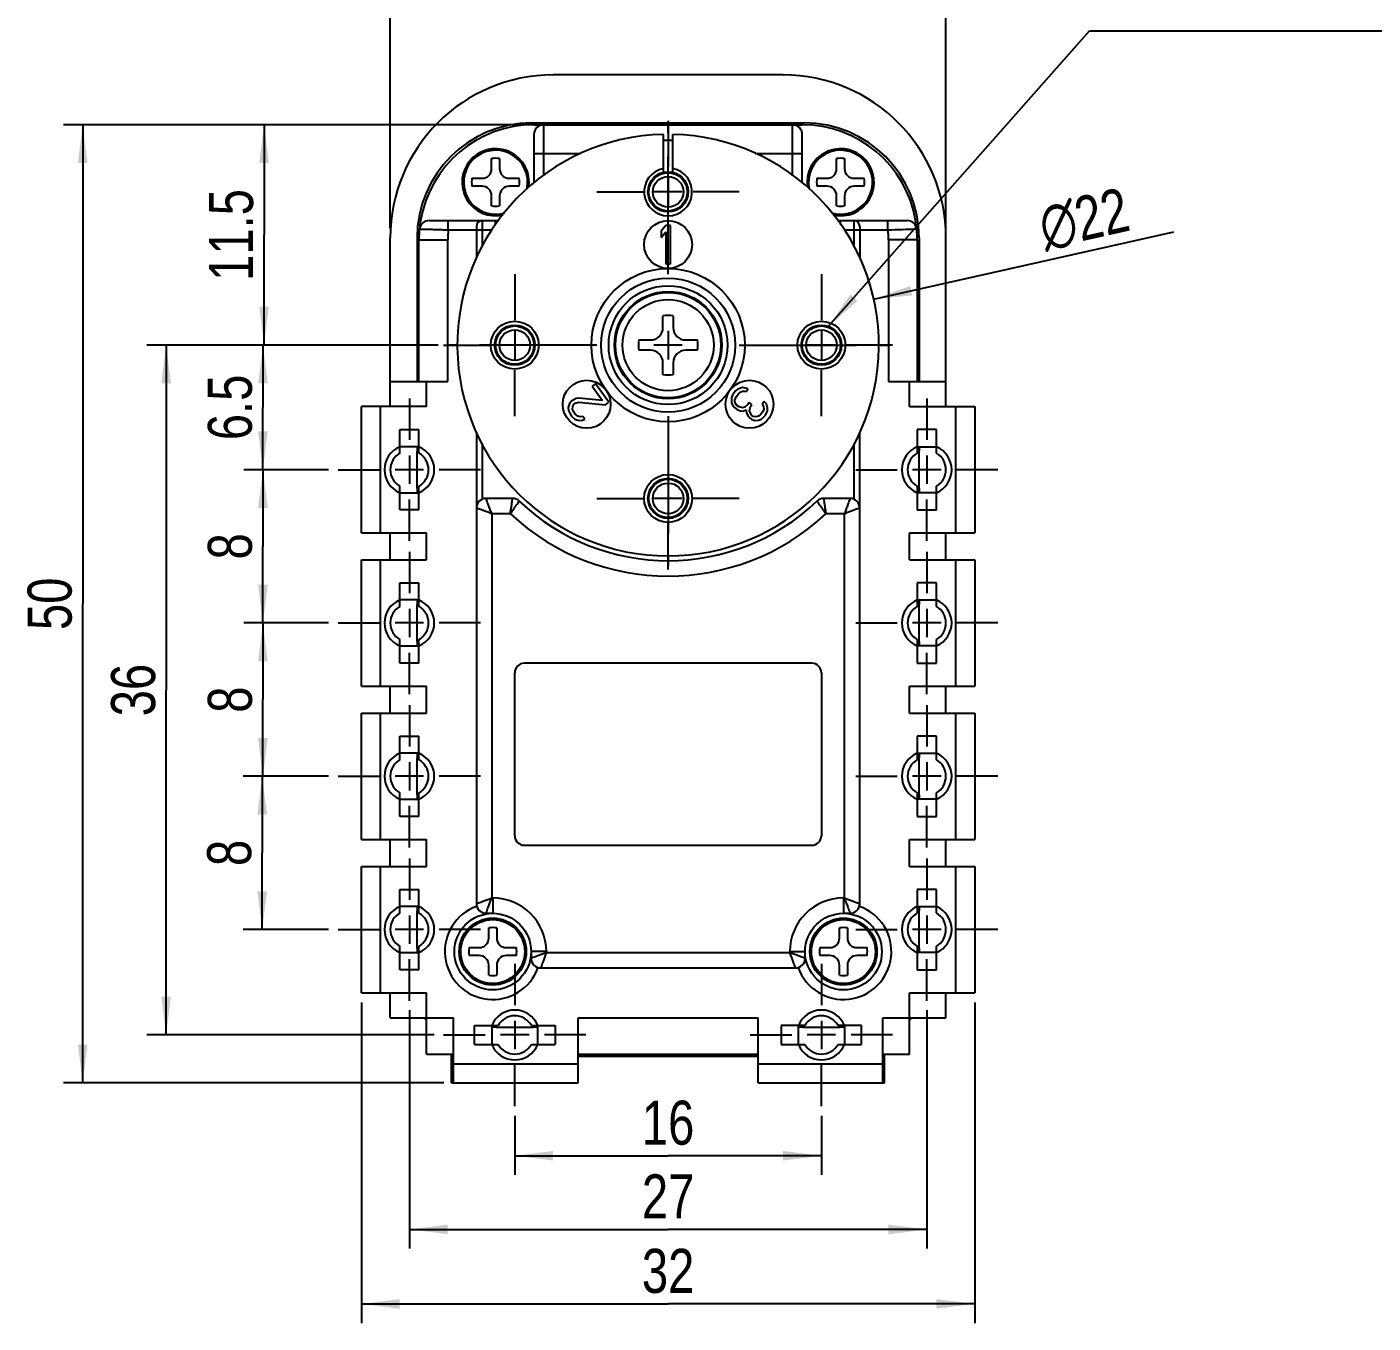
# Model space of a CAD drawing. Header units: millimetres. Extents: x 0 to 297, y 0 to 210.
# Drawn here: x 79 to 149.3, y 69.8 to 137.4 of the extents above; entities that cross this region are included whole.
import ezdxf

# ---------------------------------------------------------------- set-up
doc = ezdxf.new("R2010")
doc.units = ezdxf.units.MM
doc.header["$LTSCALE"] = 16.335
doc.linetypes.add('CENTER', pattern=[0.6, 0.375, -0.075, 0.075, -0.075])
doc.layers.get('0').update_dxf_attribs({"linetype": 'CONTINUOUS'})
for name, color, linetype in [('02___PRT_ALL_AXES', 7, 'CONTINUOUS'), ('3_ALL_AXES', 7, 'CONTINUOUS'), ('7_ALL_FEATURES', 7, 'CONTINUOUS'), ('9_ALL_COMPONENTS', 7, 'CONTINUOUS')]:
    doc.layers.add(name, color=color, linetype=linetype)
doc.styles.get("Standard").update_dxf_attribs({"font": 'txt', "width": 0.8})
doc.styles.add('TEXTSTYLE_1', font='gdt', dxfattribs={"width": 0.8})
doc.dimstyles.new('DIMSTYLE_1', dxfattribs={"dimtxt": 2.3, "dimasz": 2, "dimexe": 0.18, "dimexo": 0.0625, "dimgap": 0.09, "dimtad": 1, "dimdec": 3, "dimdsep": 46, "dimtxsty": 'Standard', "dimblk": '_FILLED', "dimblk1": '_FILLED', "dimblk2": '_FILLED', "dimcen": 0.09, "dimadec": 0, "dimazin": 0, "dimtp": 0.001, "dimtm": 0.001, "dimtfac": 1, "dimtdec": 3, "dimtofl": 0, "dimtmove": 0, "dimatfit": 3, "dimldrblk": '_FILLED', "dimfxl": 0, "dimtolj": 1, "dimarcsym": 0})
doc.dimstyles.new('DIMSTYLE_2', dxfattribs={"dimtxt": 2.3, "dimasz": 2, "dimexe": 0.18, "dimexo": 0.0625, "dimgap": 0.09, "dimtad": 1, "dimdec": 3, "dimdsep": 46, "dimtxsty": 'Standard', "dimblk": '_FILLED', "dimblk1": '_FILLED', "dimblk2": '_FILLED', "dimcen": 0.09, "dimadec": 0, "dimazin": 0, "dimtp": 0.001, "dimtm": 0.001, "dimtfac": 1, "dimtdec": 3, "dimtofl": 0, "dimtmove": 0, "dimatfit": 3, "dimldrblk": '_FILLED', "dimfxl": 0, "dimtolj": 1, "dimarcsym": 0})
doc.dimstyles.get("Standard").update_dxf_attribs({"dimtxt": 2.3, "dimasz": 2, "dimexe": 0.18, "dimexo": 0.0625, "dimgap": 0.09, "dimtad": 1, "dimdec": 3, "dimdsep": 46, "dimtxsty": 'Standard', "dimblk": '_FILLED', "dimblk1": '_FILLED', "dimblk2": '_FILLED', "dimcen": 0.09, "dimadec": 0, "dimazin": 0, "dimtol": 1, "dimtp": 0.05, "dimtm": 0.05, "dimtfac": 1, "dimtdec": 3, "dimtofl": 0, "dimtmove": 0, "dimatfit": 3, "dimldrblk": '_FILLED', "dimfxl": 0, "dimtolj": 1, "dimarcsym": 0})

# ---------------------------------------------------------------- blocks, each defined once
blk = doc.blocks.new('_FILLED')
at = {"color": 0, "linetype": 'ByBlock'}
blk.add_solid([(0, 0), (-1, 0.125), (-1, -0.125)], dxfattribs=at)
blk = doc.blocks.new('*D1')
at = {"color": 2, "linetype": 'Continuous'}
for p, q in [((97.981, 126.913), (97.981, 141.851)), ((126.981, 126.913), (126.981, 141.851)), ((97.981, 140.851), (112.481, 140.851)), ((126.981, 140.851), (112.481, 140.851))]:
    blk.add_line(p, q, dxfattribs=at)
at = {"color": 2, "linetype": 'Continuous', "xscale": 2, "yscale": 2, "zscale": 2, "rotation": 180}
blk.add_blockref('_FILLED', (97.981, 140.851), dxfattribs=at)
at = {"color": 2, "linetype": 'Continuous', "xscale": 2, "yscale": 2, "zscale": 2}
blk.add_blockref('_FILLED', (126.981, 140.851), dxfattribs=at)
at = {"color": 2, "linetype": 'Continuous', "insert": (112.481, 143.726), "char_height": 2.3, "width": 3.68, "attachment_point": 2, "line_spacing_factor": 0.9}
blk.add_mtext('29', dxfattribs=at)
blk = doc.blocks.new('*D2')
at = {"color": 2, "linetype": 'Continuous'}
for p, q in [((100.484, 120.813), (90.339, 120.813)), ((91.339, 120.813), (91.339, 117.563)), ((91.339, 114.313), (91.339, 117.563)), ((94.769, 114.313), (90.339, 114.313))]:
    blk.add_line(p, q, dxfattribs=at)
at = {"color": 2, "linetype": 'Continuous', "xscale": 2, "yscale": 2, "zscale": 2}
for p, rotation in [((91.339, 120.813), 90), ((91.339, 114.313), 270)]:
    blk.add_blockref('_FILLED', p, dxfattribs=dict(at, rotation=rotation))
at = {"color": 2, "linetype": 'Continuous', "insert": (88.464, 117.563), "char_height": 2.3, "width": 5.52, "attachment_point": 2, "rotation": 90, "line_spacing_factor": 0.9}
blk.add_mtext('6.5', dxfattribs=at)
blk = doc.blocks.new('*D3')
at = {"color": 2, "linetype": 'Continuous'}
for p, q in [((94.769, 114.313), (90.339, 114.313)), ((91.339, 114.313), (91.339, 110.313)), ((91.339, 106.313), (91.339, 110.313)), ((94.769, 106.313), (90.339, 106.313))]:
    blk.add_line(p, q, dxfattribs=at)
at = {"color": 2, "linetype": 'Continuous', "xscale": 2, "yscale": 2, "zscale": 2}
for p, rotation in [((91.339, 114.313), 90), ((91.339, 106.313), 270)]:
    blk.add_blockref('_FILLED', p, dxfattribs=dict(at, rotation=rotation))
at = {"color": 2, "linetype": 'Continuous', "insert": (88.464, 110.313), "char_height": 2.3, "width": 1.84, "attachment_point": 2, "rotation": 90, "line_spacing_factor": 0.9}
blk.add_mtext('8', dxfattribs=at)
blk = doc.blocks.new('*D4')
at = {"color": 2, "linetype": 'Continuous'}
for p, q in [((94.769, 106.313), (90.339, 106.313)), ((91.339, 106.313), (91.339, 102.313)), ((91.339, 98.313), (91.339, 102.313)), ((94.769, 98.313), (90.339, 98.313))]:
    blk.add_line(p, q, dxfattribs=at)
at = {"color": 2, "linetype": 'Continuous', "xscale": 2, "yscale": 2, "zscale": 2}
for p, rotation in [((91.339, 106.313), 90), ((91.339, 98.313), 270)]:
    blk.add_blockref('_FILLED', p, dxfattribs=dict(at, rotation=rotation))
at = {"color": 2, "linetype": 'Continuous', "insert": (88.464, 102.313), "char_height": 2.3, "width": 1.84, "attachment_point": 2, "rotation": 90, "line_spacing_factor": 0.9}
blk.add_mtext('8', dxfattribs=at)
blk = doc.blocks.new('*D5')
at = {"color": 2, "linetype": 'Continuous'}
for p, q in [((94.769, 98.313), (90.302, 98.313)), ((91.302, 98.313), (91.302, 94.313)), ((91.302, 90.313), (91.302, 94.313)), ((94.769, 90.313), (90.302, 90.313))]:
    blk.add_line(p, q, dxfattribs=at)
at = {"color": 2, "linetype": 'Continuous', "xscale": 2, "yscale": 2, "zscale": 2}
for p, rotation in [((91.302, 98.313), 90), ((91.302, 90.313), 270)]:
    blk.add_blockref('_FILLED', p, dxfattribs=dict(at, rotation=rotation))
at = {"color": 2, "linetype": 'Continuous', "insert": (88.427, 94.313), "char_height": 2.3, "width": 1.84, "attachment_point": 2, "rotation": 90, "line_spacing_factor": 0.9}
blk.add_mtext('8', dxfattribs=at)
blk = doc.blocks.new('*D6')
at = {"color": 2, "linetype": 'Continuous'}
for p, q in [((100.484, 120.813), (85.289, 120.813)), ((86.289, 120.813), (86.289, 102.813)), ((86.289, 84.813), (86.289, 102.813)), ((100.269, 84.813), (85.289, 84.813))]:
    blk.add_line(p, q, dxfattribs=at)
at = {"color": 2, "linetype": 'Continuous', "xscale": 2, "yscale": 2, "zscale": 2}
for p, rotation in [((86.289, 120.813), 90), ((86.289, 84.813), 270)]:
    blk.add_blockref('_FILLED', p, dxfattribs=dict(at, rotation=rotation))
at = {"color": 2, "linetype": 'Continuous', "insert": (83.414, 102.813), "char_height": 2.3, "width": 3.68, "attachment_point": 2, "rotation": 90, "line_spacing_factor": 0.9}
blk.add_mtext('36', dxfattribs=at)
blk = doc.blocks.new('*D7')
at = {"color": 2, "linetype": 'Continuous'}
for p, q in [((105.481, 132.313), (80.934, 132.313)), ((81.934, 132.313), (81.934, 107.313)), ((81.934, 82.313), (81.934, 107.313)), ((100.781, 82.313), (80.934, 82.313))]:
    blk.add_line(p, q, dxfattribs=at)
at = {"color": 2, "linetype": 'Continuous', "xscale": 2, "yscale": 2, "zscale": 2}
for p, rotation in [((81.934, 132.313), 90), ((81.934, 82.313), 270)]:
    blk.add_blockref('_FILLED', p, dxfattribs=dict(at, rotation=rotation))
at = {"color": 2, "linetype": 'Continuous', "insert": (79.059, 107.313), "char_height": 2.3, "width": 3.68, "attachment_point": 2, "rotation": 90, "line_spacing_factor": 0.9}
blk.add_mtext('50', dxfattribs=at)
blk = doc.blocks.new('*D8')
at = {"color": 2, "linetype": 'Continuous'}
for p, q in [((105.481, 132.313), (90.398, 132.313)), ((91.398, 132.313), (91.398, 126.563)), ((91.398, 120.813), (91.398, 126.563)), ((100.484, 120.813), (90.398, 120.813))]:
    blk.add_line(p, q, dxfattribs=at)
at = {"color": 2, "linetype": 'Continuous', "xscale": 2, "yscale": 2, "zscale": 2}
for p, rotation in [((91.398, 132.313), 90), ((91.398, 120.813), 270)]:
    blk.add_blockref('_FILLED', p, dxfattribs=dict(at, rotation=rotation))
at = {"color": 2, "linetype": 'Continuous', "insert": (88.523, 126.563), "char_height": 2.3, "width": 7.36, "attachment_point": 2, "rotation": 90, "line_spacing_factor": 0.9}
blk.add_mtext('11.5', dxfattribs=at)
blk = doc.blocks.new('*D9')
at = {"color": 2, "linetype": 'Continuous'}
blk.add_line((123.215, 123.216), (138.871, 126.72), dxfattribs=at)
at = {"color": 2, "linetype": 'Continuous', "xscale": 2, "yscale": 2, "zscale": 2, "rotation": 192.6161229034}
blk.add_blockref('_FILLED', (123.215, 123.216), dxfattribs=at)
at = {"color": 2, "linetype": 'Continuous', "insert": (131.659, 128.051), "char_height": 2.3, "width": 6.74667, "attachment_point": 1, "rotation": 12.61612, "line_spacing_factor": 0.9, "style": 'TEXTSTYLE_1'}
blk.add_mtext('{\\Fgdt;n}\\Ftxt;22', dxfattribs=at)
blk = doc.blocks.new('*D10')
at = {"color": 2, "linetype": 'Continuous'}
for p, q in [((104.481, 80.6), (104.481, 77.51)), ((120.481, 80.6), (120.481, 77.51)), ((104.481, 78.51), (112.481, 78.51)), ((120.481, 78.51), (112.481, 78.51))]:
    blk.add_line(p, q, dxfattribs=at)
at = {"color": 2, "linetype": 'Continuous', "xscale": 2, "yscale": 2, "zscale": 2, "rotation": 180}
blk.add_blockref('_FILLED', (104.481, 78.51), dxfattribs=at)
at = {"color": 2, "linetype": 'Continuous', "xscale": 2, "yscale": 2, "zscale": 2}
blk.add_blockref('_FILLED', (120.481, 78.51), dxfattribs=at)
at = {"color": 2, "linetype": 'Continuous', "insert": (112.481, 81.385), "char_height": 2.3, "width": 3.68, "attachment_point": 2, "line_spacing_factor": 0.9}
blk.add_mtext('16', dxfattribs=at)
blk = doc.blocks.new('*D11')
at = {"color": 2, "linetype": 'Continuous'}
for p, q in [((98.981, 86.1), (98.981, 73.664)), ((125.981, 86.1), (125.981, 73.664)), ((98.981, 74.664), (112.481, 74.664)), ((125.981, 74.664), (112.481, 74.664))]:
    blk.add_line(p, q, dxfattribs=at)
at = {"color": 2, "linetype": 'Continuous', "xscale": 2, "yscale": 2, "zscale": 2, "rotation": 180}
blk.add_blockref('_FILLED', (98.981, 74.664), dxfattribs=at)
at = {"color": 2, "linetype": 'Continuous', "xscale": 2, "yscale": 2, "zscale": 2}
blk.add_blockref('_FILLED', (125.981, 74.664), dxfattribs=at)
at = {"color": 2, "linetype": 'Continuous', "insert": (112.481, 77.539), "char_height": 2.3, "width": 3.68, "attachment_point": 2, "line_spacing_factor": 0.9}
blk.add_mtext('27', dxfattribs=at)
blk = doc.blocks.new('*D12')
at = {"color": 2, "linetype": 'Continuous'}
for p, q in [((96.481, 86.513), (96.481, 69.777)), ((128.481, 86.513), (128.481, 69.777)), ((96.481, 70.777), (112.481, 70.777)), ((128.481, 70.777), (112.481, 70.777))]:
    blk.add_line(p, q, dxfattribs=at)
at = {"color": 2, "linetype": 'Continuous', "xscale": 2, "yscale": 2, "zscale": 2, "rotation": 180}
blk.add_blockref('_FILLED', (96.481, 70.777), dxfattribs=at)
at = {"color": 2, "linetype": 'Continuous', "xscale": 2, "yscale": 2, "zscale": 2}
blk.add_blockref('_FILLED', (128.481, 70.777), dxfattribs=at)
at = {"color": 2, "linetype": 'Continuous', "insert": (112.481, 73.652), "char_height": 2.3, "width": 3.68, "attachment_point": 2, "line_spacing_factor": 0.9}
blk.add_mtext('32', dxfattribs=at)

msp = doc.modelspace()

# ---------------------------------------------------------------- linework, layer by layer
at = {"layer": '02___PRT_ALL_AXES', "color": 7, "linetype": 'CENTER'}
for p, q in [((112.4811, 124.5254), (112.4811, 132.3102)), ((108.7686, 120.8129), (100.9839, 120.8129)), ((116.1936, 120.8129), (123.9783, 120.8129)), ((98.9811, 118.0254), (98.9811, 115.8629)), ((125.9811, 118.0254), (125.9811, 115.8629)), ((112.4811, 117.1004), (112.4811, 109.3157)), ((95.2686, 114.3129), (97.4311, 114.3129)), ((102.6936, 114.3129), (100.5311, 114.3129)), ((122.2686, 114.3129), (124.4311, 114.3129)), ((129.6936, 114.3129), (127.5311, 114.3129)), ((98.9811, 110.6004), (98.9811, 112.7629)), ((125.9811, 110.6004), (125.9811, 112.7629)), ((98.9811, 110.0254), (98.9811, 107.8629)), ((125.9811, 110.0254), (125.9811, 107.8629)), ((95.2686, 106.3129), (97.4311, 106.3129)), ((102.6936, 106.3129), (100.5311, 106.3129)), ((122.2686, 106.3129), (124.4311, 106.3129)), ((129.6936, 106.3129), (127.5311, 106.3129)), ((98.9811, 102.6004), (98.9811, 104.7629)), ((125.9811, 102.6004), (125.9811, 104.7629)), ((98.9811, 102.0254), (98.9811, 99.8629)), ((125.9811, 102.0254), (125.9811, 99.8629)), ((95.2686, 98.3129), (97.4311, 98.3129)), ((102.6936, 98.3129), (100.5311, 98.3129)), ((122.2686, 98.3129), (124.4311, 98.3129)), ((129.6936, 98.3129), (127.5311, 98.3129)), ((98.9811, 94.6004), (98.9811, 96.7629)), ((125.9811, 94.6004), (125.9811, 96.7629)), ((98.9811, 94.0254), (98.9811, 91.8629)), ((125.9811, 94.0254), (125.9811, 91.8629)), ((95.2686, 90.3129), (97.4311, 90.3129)), ((102.6936, 90.3129), (100.5311, 90.3129)), ((122.2686, 90.3129), (124.4311, 90.3129)), ((129.6936, 90.3129), (127.5311, 90.3129)), ((98.9811, 86.6004), (98.9811, 88.7629)), ((104.4811, 88.5254), (104.4811, 86.3629)), ((120.4811, 88.5254), (120.4811, 86.3629)), ((125.9811, 86.6004), (125.9811, 88.7629)), ((100.7686, 84.8129), (102.9311, 84.8129)), ((108.1936, 84.8129), (106.0311, 84.8129)), ((116.7686, 84.8129), (118.9311, 84.8129)), ((124.1936, 84.8129), (122.0311, 84.8129)), ((104.4811, 81.1004), (104.4811, 83.2629)), ((120.4811, 81.1004), (120.4811, 83.2629))]:
    msp.add_line(p, q, dxfattribs=at)
at = {"layer": '02___PRT_ALL_AXES', "color": 7, "linetype": 'Continuous'}
for p, q in [((112.4811, 121.5554), (112.4811, 120.0704)), ((113.2236, 120.8129), (111.7386, 120.8129)), ((99.3811, 113.3421), (99.3811, 115.2838)), ((125.5811, 113.3421), (125.5811, 115.2838)), ((98.9811, 115.0554), (98.9811, 113.5704)), ((125.9811, 115.0554), (125.9811, 113.5704)), ((99.7236, 114.3129), (98.2386, 114.3129)), ((126.7236, 114.3129), (125.2386, 114.3129)), ((98.9811, 107.0554), (98.9811, 105.5704)), ((99.3811, 105.3421), (99.3811, 107.2838)), ((125.5811, 105.3421), (125.5811, 107.2838)), ((125.9811, 107.0554), (125.9811, 105.5704)), ((99.7236, 106.3129), (98.2386, 106.3129)), ((126.7236, 106.3129), (125.2386, 106.3129)), ((98.9811, 99.0554), (98.9811, 97.5704)), ((99.3811, 97.3421), (99.3811, 99.2838)), ((125.5811, 97.3421), (125.5811, 99.2838)), ((125.9811, 99.0554), (125.9811, 97.5704)), ((99.7236, 98.3129), (98.2386, 98.3129)), ((126.7236, 98.3129), (125.2386, 98.3129)), ((98.9811, 91.0554), (98.9811, 89.5704)), ((99.3811, 89.3421), (99.3811, 91.2838)), ((125.5811, 89.3421), (125.5811, 91.2838)), ((125.9811, 91.0554), (125.9811, 89.5704)), ((99.7236, 90.3129), (98.2386, 90.3129)), ((126.7236, 90.3129), (125.2386, 90.3129)), ((103.5103, 85.2129), (105.4519, 85.2129)), ((104.4811, 85.5554), (104.4811, 84.0704)), ((119.5103, 85.2129), (121.4519, 85.2129)), ((120.4811, 85.5554), (120.4811, 84.0704)), ((105.2236, 84.8129), (103.7386, 84.8129)), ((121.2236, 84.8129), (119.7386, 84.8129))]:
    msp.add_line(p, q, dxfattribs=at)
for centre, start, end in [((98.9811, 114.3129), 61.229644, 67.607312), ((125.9811, 114.3129), 112.392688, 118.770356), ((98.9811, 114.3129), 292.392688, 298.770356), ((125.9811, 114.3129), 241.229644, 247.607312), ((98.9811, 106.3129), 61.229644, 67.607312), ((125.9811, 106.3129), 112.392688, 118.770356), ((98.9811, 106.3129), 292.392688, 298.770356), ((125.9811, 106.3129), 241.229644, 247.607312), ((98.9811, 98.3129), 61.229644, 67.607312), ((125.9811, 98.3129), 112.392688, 118.770356), ((98.9811, 98.3129), 292.392688, 298.770356), ((125.9811, 98.3129), 241.229644, 247.607312), ((98.9811, 90.3129), 61.229644, 67.607312), ((125.9811, 90.3129), 112.392688, 118.770356), ((98.9811, 90.3129), 292.392688, 298.770356), ((125.9811, 90.3129), 241.229644, 247.607312), ((104.4811, 84.8129), 151.137215, 157.607312), ((104.4811, 84.8129), 22.392688, 28.862785), ((120.4811, 84.8129), 151.137215, 157.607312), ((120.4811, 84.8129), 22.392688, 28.862785)]:
    msp.add_arc(centre, 1.05, start, end, dxfattribs=at)
at = {"layer": '3_ALL_AXES', "color": 7, "linetype": 'CENTER'}
for p, q in [((112.4811, 132.5254), (112.4811, 130.1129)), ((108.7686, 128.8129), (111.1811, 128.8129)), ((116.1936, 128.8129), (113.7811, 128.8129)), ((112.4811, 125.1004), (112.4811, 127.5129)), ((104.4811, 124.5254), (104.4811, 122.1129)), ((120.4811, 124.5254), (120.4811, 122.1129)), ((100.7686, 120.8129), (103.1811, 120.8129)), ((108.1936, 120.8129), (105.7811, 120.8129)), ((116.7686, 120.8129), (119.1811, 120.8129)), ((124.1936, 120.8129), (121.7811, 120.8129)), ((104.4811, 117.1004), (104.4811, 119.5129)), ((120.4811, 117.1004), (120.4811, 119.5129)), ((112.4811, 116.5254), (112.4811, 114.1129)), ((108.7686, 112.8129), (111.1811, 112.8129)), ((116.1936, 112.8129), (113.7811, 112.8129)), ((112.4811, 109.1004), (112.4811, 111.5129))]:
    msp.add_line(p, q, dxfattribs=at)
at = {"layer": '3_ALL_AXES', "color": 7, "linetype": 'Continuous'}
for p, q in [((112.4811, 129.5554), (112.4811, 128.0704)), ((113.2236, 128.8129), (111.7386, 128.8129)), ((104.4811, 121.5554), (104.4811, 120.0704)), ((120.4811, 121.5554), (120.4811, 120.0704)), ((105.2236, 120.8129), (103.7386, 120.8129)), ((121.2236, 120.8129), (119.7386, 120.8129)), ((112.4811, 113.5554), (112.4811, 112.0704)), ((113.2236, 112.8129), (111.7386, 112.8129))]:
    msp.add_line(p, q, dxfattribs=at)
at = {"layer": '7_ALL_FEATURES', "color": 7, "linetype": 'Continuous'}
for p, q in [((118.4811, 134.9129), (106.4811, 134.9129)), ((105.3811, 132.4129), (119.5811, 132.4129)), ((105.4811, 132.3129), (119.4811, 132.3129)), ((105.4811, 131.8129), (105.4811, 129.3129)), ((119.4811, 129.3129), (119.4811, 131.8129)), ((100.0086, 127.3129), (103.4811, 127.3129)), ((121.4811, 127.3129), (124.9536, 127.3129)), ((102.4811, 127.0129), (102.4811, 125.3767)), ((122.4811, 127.0129), (122.4811, 125.3767)), ((97.9811, 117.6129), (97.9811, 126.4129)), ((99.3811, 126.4129), (99.3811, 118.9129)), ((99.4811, 118.9129), (99.4811, 126.3129)), ((125.4811, 126.3129), (125.4811, 118.9129)), ((125.5811, 126.4129), (125.5811, 118.9129)), ((126.9811, 117.6129), (126.9811, 126.4129)), ((97.9811, 118.9129), (100.9811, 118.9129)), ((99.8811, 117.6129), (99.8811, 118.9129)), ((123.9811, 118.9129), (126.9811, 118.9129)), ((125.0811, 117.6129), (125.0811, 118.9129)), ((96.4811, 111.0129), (96.4811, 117.6129)), ((99.8811, 117.6129), (96.4811, 117.6129)), ((97.4811, 111.0129), (97.4811, 117.6129)), ((125.0811, 117.6129), (128.4811, 117.6129)), ((127.4811, 117.6129), (127.4811, 111.0129)), ((128.4811, 117.6129), (128.4811, 111.0129)), ((98.4811, 115.179), (98.4811, 116.4129)), ((98.4811, 116.4129), (99.4811, 116.4129)), ((99.4811, 115.179), (99.4811, 116.4129)), ((102.4811, 116.2769), (102.4811, 91.6629)), ((122.4811, 91.6629), (122.4811, 116.2769)), ((126.4811, 116.4129), (125.4811, 116.4129)), ((125.4811, 116.4129), (125.4811, 115.179)), ((126.4811, 115.179), (126.4811, 116.4129)), ((99.4811, 115.5129), (98.4811, 115.5129)), ((99.3811, 115.5129), (99.3811, 115.2838)), ((125.4811, 115.5129), (126.4811, 115.5129)), ((125.5811, 115.5129), (125.5811, 115.2838)), ((98.4811, 112.2129), (98.4811, 113.4469)), ((98.4811, 113.1129), (99.4811, 113.1129)), ((99.3811, 113.3421), (99.3811, 113.1129)), ((99.4811, 112.2129), (99.4811, 113.4469)), ((125.4811, 113.4469), (125.4811, 112.2129)), ((126.4811, 113.1129), (125.4811, 113.1129)), ((125.5811, 113.3421), (125.5811, 113.1129)), ((126.4811, 112.2129), (126.4811, 113.4469)), ((104.3686, 112.8129), (102.9811, 112.8129)), ((121.9811, 112.8129), (120.5936, 112.8129)), ((99.4811, 112.2129), (98.4811, 112.2129)), ((125.4811, 112.2129), (126.4811, 112.2129)), ((96.4811, 111.0129), (99.8811, 111.0129)), ((97.9811, 109.6129), (97.9811, 111.0129)), ((99.8811, 109.6129), (99.8811, 111.0129)), ((125.0811, 111.0129), (128.4811, 111.0129)), ((125.0811, 109.6129), (125.0811, 111.0129)), ((126.9811, 109.6129), (126.9811, 111.0129)), ((96.4811, 103.0129), (96.4811, 109.6129)), ((96.4811, 109.6129), (99.8811, 109.6129)), ((97.4811, 103.0129), (97.4811, 109.6129)), ((125.0811, 109.6129), (128.4811, 109.6129)), ((127.4811, 109.6129), (127.4811, 103.0129)), ((128.4811, 109.6129), (128.4811, 103.0129)), ((98.4811, 107.179), (98.4811, 108.4129)), ((98.4811, 108.4129), (99.4811, 108.4129)), ((99.4811, 107.179), (99.4811, 108.4129)), ((126.4811, 108.4129), (125.4811, 108.4129)), ((125.4811, 108.4129), (125.4811, 107.179)), ((126.4811, 107.179), (126.4811, 108.4129)), ((99.4811, 107.5129), (98.4811, 107.5129)), ((99.3811, 107.5129), (99.3811, 107.2838)), ((125.4811, 107.5129), (126.4811, 107.5129)), ((125.5811, 107.5129), (125.5811, 107.2838)), ((98.4811, 104.2129), (98.4811, 105.4469)), ((99.4811, 104.2129), (99.4811, 105.4469)), ((125.4811, 105.4469), (125.4811, 104.2129)), ((126.4811, 104.2129), (126.4811, 105.4469)), ((98.4811, 105.1129), (99.4811, 105.1129)), ((99.3811, 105.3421), (99.3811, 105.1129)), ((126.4811, 105.1129), (125.4811, 105.1129)), ((125.5811, 105.3421), (125.5811, 105.1129)), ((99.4811, 104.2129), (98.4811, 104.2129)), ((119.9811, 104.2129), (104.9811, 104.2129)), ((125.4811, 104.2129), (126.4811, 104.2129)), ((104.4811, 95.2129), (104.4811, 103.7129)), ((120.4811, 103.7129), (120.4811, 95.2129)), ((96.4811, 103.0129), (99.8811, 103.0129)), ((97.9811, 101.6129), (97.9811, 103.0129)), ((99.8811, 101.6129), (99.8811, 103.0129)), ((125.0811, 103.0129), (128.4811, 103.0129)), ((125.0811, 101.6129), (125.0811, 103.0129)), ((126.9811, 101.6129), (126.9811, 103.0129)), ((96.4811, 95.0129), (96.4811, 101.6129)), ((96.4811, 101.6129), (99.8811, 101.6129)), ((97.4811, 95.0129), (97.4811, 101.6129)), ((125.0811, 101.6129), (128.4811, 101.6129)), ((127.4811, 101.6129), (127.4811, 95.0129)), ((128.4811, 101.6129), (128.4811, 95.0129)), ((98.4811, 99.179), (98.4811, 100.4129)), ((98.4811, 100.4129), (99.4811, 100.4129)), ((99.4811, 99.179), (99.4811, 100.4129)), ((126.4811, 100.4129), (125.4811, 100.4129)), ((125.4811, 100.4129), (125.4811, 99.179)), ((126.4811, 99.179), (126.4811, 100.4129)), ((99.4811, 99.5129), (98.4811, 99.5129)), ((99.3811, 99.5129), (99.3811, 99.2838)), ((125.4811, 99.5129), (126.4811, 99.5129)), ((125.5811, 99.5129), (125.5811, 99.2838)), ((98.4811, 96.2129), (98.4811, 97.4469)), ((98.4811, 97.1129), (99.4811, 97.1129)), ((99.3811, 97.3421), (99.3811, 97.1129)), ((99.4811, 96.2129), (99.4811, 97.4469)), ((125.4811, 97.4469), (125.4811, 96.2129)), ((126.4811, 97.1129), (125.4811, 97.1129)), ((125.5811, 97.3421), (125.5811, 97.1129)), ((126.4811, 96.2129), (126.4811, 97.4469)), ((99.4811, 96.2129), (98.4811, 96.2129)), ((125.4811, 96.2129), (126.4811, 96.2129)), ((96.4811, 95.0129), (99.8811, 95.0129)), ((97.9811, 93.6129), (97.9811, 95.0129)), ((99.8811, 93.6129), (99.8811, 95.0129)), ((125.0811, 95.0129), (128.4811, 95.0129)), ((125.0811, 93.6129), (125.0811, 95.0129)), ((126.9811, 93.6129), (126.9811, 95.0129)), ((104.9811, 94.7129), (119.9811, 94.7129)), ((96.4811, 87.0129), (96.4811, 93.6129)), ((96.4811, 93.6129), (99.8811, 93.6129)), ((97.4811, 87.0129), (97.4811, 93.6129)), ((125.0811, 93.6129), (128.4811, 93.6129)), ((127.4811, 93.6129), (127.4811, 87.0129)), ((128.4811, 93.6129), (128.4811, 87.0129)), ((98.4811, 92.4129), (99.4811, 92.4129)), ((98.4811, 91.179), (98.4811, 92.4129)), ((99.4811, 91.179), (99.4811, 92.4129)), ((126.4811, 92.4129), (125.4811, 92.4129)), ((125.4811, 92.4129), (125.4811, 91.179)), ((126.4811, 91.179), (126.4811, 92.4129)), ((99.4811, 91.5129), (98.4811, 91.5129)), ((99.3811, 91.5129), (99.3811, 91.2838)), ((125.4811, 91.5129), (126.4811, 91.5129)), ((125.5811, 91.5129), (125.5811, 91.2838)), ((102.9811, 91.1629), (103.3311, 91.1629)), ((121.6311, 91.1629), (121.9811, 91.1629)), ((98.4811, 88.2129), (98.4811, 89.4469)), ((99.3811, 89.3421), (99.3811, 89.1129)), ((99.4811, 88.2129), (99.4811, 89.4469)), ((125.4811, 89.4469), (125.4811, 88.2129)), ((125.5811, 89.3421), (125.5811, 89.1129)), ((126.4811, 88.2129), (126.4811, 89.4469)), ((98.4811, 89.1129), (99.4811, 89.1129)), ((105.3311, 89.1629), (105.3311, 88.8129)), ((119.6311, 88.8129), (119.6311, 89.1629)), ((126.4811, 89.1129), (125.4811, 89.1129)), ((99.4811, 88.2129), (98.4811, 88.2129)), ((105.8311, 88.3129), (119.1311, 88.3129)), ((125.4811, 88.2129), (126.4811, 88.2129)), ((96.4811, 87.0129), (99.8811, 87.0129)), ((97.9811, 85.7129), (97.9811, 87.0129)), ((99.8811, 83.8129), (99.8811, 87.0129)), ((125.0811, 87.0129), (128.4811, 87.0129)), ((125.0811, 83.8129), (125.0811, 87.0129)), ((126.9811, 85.7129), (126.9811, 87.0129)), ((97.9811, 85.7129), (101.2811, 85.7129)), ((101.2811, 82.3129), (101.2811, 85.7129)), ((107.7811, 85.7129), (117.1811, 85.7129)), ((107.7811, 82.3129), (107.7811, 85.7129)), ((117.1811, 82.3129), (117.1811, 85.7129)), ((123.6811, 85.7129), (126.9811, 85.7129)), ((123.6811, 82.3129), (123.6811, 85.7129)), ((102.3811, 85.3129), (103.6151, 85.3129)), ((102.3811, 84.3129), (102.3811, 85.3129)), ((103.2811, 85.3129), (103.2811, 84.3129)), ((103.5103, 85.2129), (103.2811, 85.2129)), ((105.3471, 85.3129), (106.5811, 85.3129)), ((105.6811, 85.2129), (105.4519, 85.2129)), ((105.6811, 84.3129), (105.6811, 85.3129)), ((106.5811, 85.3129), (106.5811, 84.3129)), ((119.6151, 85.3129), (118.3811, 85.3129)), ((118.3811, 85.3129), (118.3811, 84.3129)), ((119.2811, 84.3129), (119.2811, 85.3129)), ((119.5103, 85.2129), (119.2811, 85.2129)), ((122.5811, 85.3129), (121.3471, 85.3129)), ((121.6811, 85.2129), (121.4519, 85.2129)), ((121.6811, 85.3129), (121.6811, 84.3129)), ((122.5811, 84.3129), (122.5811, 85.3129)), ((102.3811, 84.3129), (103.6151, 84.3129)), ((105.3471, 84.3129), (106.5811, 84.3129)), ((118.3811, 84.3129), (119.6151, 84.3129)), ((121.3471, 84.3129), (122.5811, 84.3129)), ((99.8811, 83.8129), (101.2811, 83.8129)), ((101.1811, 82.3129), (101.1811, 83.8129)), ((107.7811, 83.8129), (117.1811, 83.8129)), ((107.7811, 83.7129), (117.1811, 83.7129)), ((123.6811, 83.8129), (125.0811, 83.8129)), ((123.7811, 82.3129), (123.7811, 83.8129)), ((101.2811, 83.3129), (107.7811, 83.3129)), ((117.1811, 83.3129), (123.6811, 83.3129)), ((101.1811, 82.3129), (107.7811, 82.3129)), ((117.1811, 82.3129), (123.7811, 82.3129))]:
    msp.add_line(p, q, dxfattribs=at)
at = {"layer": '7_ALL_FEATURES', "color": 9, "linetype": 'Continuous'}
for p, q in [((105.9811, 132.3129), (105.9811, 129.6553)), ((118.9811, 129.6553), (118.9811, 132.3129)), ((105.4811, 130.8129), (107.9157, 130.8129)), ((117.0465, 130.8129), (119.4811, 130.8129)), ((105.5272, 129.3129), (105.4811, 129.3129)), ((119.435, 129.3129), (119.4811, 129.3129)), ((101.0089, 126.8129), (101.0089, 127.3129)), ((102.7811, 127.3129), (102.7811, 125.9496)), ((103.4811, 127.1046), (103.4811, 127.3129)), ((121.4811, 127.1046), (121.4811, 127.3129)), ((122.1811, 127.3129), (122.1811, 125.9496)), ((123.9532, 126.8129), (123.9532, 127.3129)), ((103.2624, 126.8129), (101.0089, 126.8129)), ((123.9532, 126.8129), (121.6998, 126.8129)), ((99.4811, 126.3129), (100.9811, 126.3129)), ((100.9811, 118.9129), (100.9811, 126.3129)), ((123.9811, 126.3129), (123.9811, 118.9129)), ((125.4811, 126.3129), (123.9811, 126.3129)), ((102.7811, 115.6741), (102.7811, 112.7712)), ((122.1811, 115.6741), (122.1811, 112.7712)), ((103.2811, 112.0129), (103.2811, 91.9629)), ((104.2493, 112.0129), (103.2811, 112.0129)), ((121.6811, 112.0129), (120.7129, 112.0129)), ((121.6811, 91.9629), (121.6811, 112.0129)), ((103.2811, 91.9629), (103.3311, 91.9629)), ((103.3311, 91.9629), (103.3311, 91.1629)), ((121.6311, 91.9629), (121.6811, 91.9629)), ((121.6311, 91.9629), (121.6311, 91.1629)), ((106.1311, 89.1629), (105.3311, 89.1629)), ((106.1311, 89.1629), (106.1311, 89.1129)), ((106.1311, 89.1129), (118.8311, 89.1129)), ((118.8311, 89.1629), (119.6311, 89.1629)), ((118.8311, 89.1129), (118.8311, 89.1629))]:
    msp.add_line(p, q, dxfattribs=at)
at = {"layer": '7_ALL_FEATURES', "color": 7, "linetype": 'Continuous'}
for centre in [(103.3311, 89.1629), (121.6311, 89.1629)]:
    msp.add_circle(centre, 2, dxfattribs=at)
for centre, radius, start, end in [((106.4811, 126.4129), 8.5, 90, 180), ((118.4811, 126.4129), 8.5, 0, 90), ((105.3811, 126.4129), 6, 90, 180), ((105.4811, 126.3129), 6, 90, 170.402067), ((105.9811, 131.8129), 0.5, 90, 180), ((118.9811, 131.8129), 0.5, 0, 90), ((119.4811, 126.3129), 6, 9.597933, 90), ((119.5811, 126.4129), 6, 0, 90), ((105.4811, 126.3129), 5.9967, 170.402067, 174.781952), ((100.0066, 126.8128), 0.4994, 131.097643, 174.773674), ((100.0086, 126.8105), 0.5024, 89.962493, 131.095469), ((102.7811, 127.0129), 0.3, 90, 180), ((103.4811, 129.3129), 2, 270, 274.579018), ((121.4811, 129.3129), 2, 265.40838, 270), ((122.1811, 127.0129), 0.3, 0, 90), ((124.9536, 126.8105), 0.5024, 48.905136, 90.037542), ((124.9557, 126.8128), 0.4993, 5.223687, 48.905662), ((119.4811, 126.3129), 5.9967, 5.218041, 9.597933), ((105.4811, 126.3129), 6, 174.781008, 180), ((119.4811, 126.3129), 6, 0, 5.218983), ((98.9811, 114.3129), 1.3, 112.619865, 247.380135), ((98.9811, 114.3129), 1.3, 292.619865, 67.380135), ((125.9811, 114.3129), 1.3, 112.619865, 247.380135), ((125.9811, 114.3129), 1.3, 292.619865, 67.380135), ((98.9811, 114.3129), 1, 120, 240), ((98.9811, 114.3129), 1, 300, 60), ((125.9811, 114.3129), 1, 120, 240), ((125.9811, 114.3129), 1, 300, 60), ((102.9811, 112.3129), 0.5, 90, 180), ((104.3686, 112.3129), 0.5, 46.336262, 90), ((112.4811, 120.8129), 11.25, 226.336262, 313.663738), ((120.5936, 112.3129), 0.5, 90.000535, 133.66322), ((121.9811, 112.3129), 0.5, 0.001683, 89.998317), ((98.9811, 106.3129), 1.3, 112.619865, 247.380135), ((98.9811, 106.3129), 1.3, 292.619865, 67.380135), ((125.9811, 106.3129), 1.3, 112.619865, 247.380135), ((125.9811, 106.3129), 1.3, 292.619865, 67.380135), ((98.9811, 106.3129), 1, 120, 240), ((98.9811, 106.3129), 1, 300, 60), ((125.9811, 106.3129), 1, 120, 240), ((125.9811, 106.3129), 1, 300, 60), ((104.9811, 103.7129), 0.5, 90, 180), ((119.9811, 103.7129), 0.5, 0, 90), ((98.9811, 98.3129), 1.3, 112.619865, 247.380135), ((98.9811, 98.3129), 1, 120, 240), ((98.9811, 98.3129), 1.3, 292.619865, 67.380135), ((98.9811, 98.3129), 1, 300, 60), ((125.9811, 98.3129), 1.3, 112.619865, 247.380135), ((125.9811, 98.3129), 1, 120, 240), ((125.9811, 98.3129), 1.3, 292.619865, 67.380135), ((125.9811, 98.3129), 1, 300, 60), ((104.9811, 95.2129), 0.5, 180, 270), ((119.9811, 95.2129), 0.5, 270, 360), ((98.9811, 90.3129), 1.3, 112.619865, 247.380135), ((98.9811, 90.3129), 1.3, 292.619865, 67.380135), ((102.9811, 91.6629), 0.5, 180.001683, 269.998317), ((121.9811, 91.6629), 0.5, 270, 360), ((125.9811, 90.3129), 1.3, 112.619865, 247.380135), ((125.9811, 90.3129), 1.3, 292.619865, 67.380135), ((98.9811, 90.3129), 1, 120, 240), ((98.9811, 90.3129), 1, 300, 60), ((125.9811, 90.3129), 1, 120, 240), ((125.9811, 90.3129), 1, 300, 60), ((105.8311, 88.8129), 0.5, 180, 270), ((119.1311, 88.8129), 0.5, 270.001683, 359.998317), ((100.8811, 86.7129), 1.5, 222.087528, 227.912472), ((104.4811, 84.8129), 1.3, 22.619865, 157.380135), ((104.4811, 84.8129), 1, 30, 150), ((120.4811, 84.8129), 1.3, 22.619865, 157.380135), ((120.4811, 84.8129), 1, 30, 150), ((124.0811, 86.7129), 1.5, 312.087528, 317.912472), ((104.4811, 84.8129), 1.3, 202.619865, 337.380135), ((104.4811, 84.8129), 1, 210, 330), ((120.4811, 84.8129), 1.3, 202.619865, 337.380135), ((120.4811, 84.8129), 1, 210, 330)]:
    msp.add_arc(centre, radius, start, end, dxfattribs=at)
at = {"layer": '7_ALL_FEATURES', "color": 9, "linetype": 'Continuous'}
for centre, radius, start, end in [((105.4811, 126.3129), 4.5, 173.62063, 180), ((128.4709, 1.9826), 124.9121, 91.384443, 92.072648), ((119.4811, 126.3129), 4.5, 0, 6.37937), ((112.4811, 120.8129), 12.05, 226.91075, 313.08925), ((103.3311, 89.1629), 2.5, 109.378961, 340.621026), ((103.3311, 89.1629), 2.8, 0, 90), ((121.6311, 89.1629), 2.8, 90, 180), ((121.6311, 89.1629), 2.5, 199.378992, 70.621129)]:
    msp.add_arc(centre, radius, start, end, dxfattribs=at)
for points, start_tangent, end_tangent in [([(101.0089, 126.8129), (100.6839, 126.8244), (100.3747, 126.8344), (100.0956, 126.8427), (99.8585, 126.8493), (99.6764, 126.8541), (99.5596, 126.857), (99.5093, 126.8582)], (-0.9993186, 0.0369107), (-0.9996915, 0.0248386)), ([(103.2811, 112.0129), (103.2014, 112.2255), (103.1271, 112.4234), (103.0652, 112.5889), (103.0188, 112.7126), (102.9904, 112.7877), (102.9811, 112.8129)], (-0.3619742, 0.9321881), (-0.3449928, 0.9386053)), ([(104.2493, 112.0129), (104.2799, 112.2194), (104.3089, 112.4138), (104.3337, 112.5801), (104.3528, 112.7073), (104.3646, 112.7863), (104.3686, 112.8129)], (0.1516344, 0.9884367), (0.1477019, 0.9890319)), ([(104.2493, 112.0129), (104.3683, 112.1844), (104.4809, 112.3454), (104.5776, 112.4828), (104.6519, 112.5876), (104.6982, 112.6527), (104.7138, 112.6746)], (0.5644936, 0.8254374), (0.5804263, 0.8143128)), ([(120.2484, 112.6746), (120.264, 112.6527), (120.3103, 112.5876), (120.3845, 112.4828), (120.4813, 112.3454), (120.5939, 112.1844), (120.7129, 112.0129)], (0.5804261, -0.8143129), (0.564452, -0.8254659)), ([(120.5936, 112.8129), (120.5976, 112.7863), (120.6094, 112.7073), (120.6285, 112.5801), (120.6533, 112.4138), (120.6822, 112.2194), (120.7129, 112.0129)], (0.1477037, -0.9890317), (0.1516841, -0.988429)), ([(121.9811, 112.8129), (121.9717, 112.7877), (121.9434, 112.7126), (121.8969, 112.5889), (121.8351, 112.4234), (121.7608, 112.2255), (121.6811, 112.0129)], (-0.3449927, -0.9386054), (-0.3621696, -0.9321122)), ([(103.2811, 112.0129), (103.0685, 112.0926), (102.8706, 112.1669), (102.7052, 112.2289), (102.5814, 112.2753), (102.5063, 112.3035), (102.4811, 112.3129)], (-0.9321881, 0.3619742), (-0.9364091, 0.3509103)), ([(122.4811, 112.3129), (122.4559, 112.3035), (122.3807, 112.2753), (122.257, 112.2289), (122.0916, 112.1669), (121.8936, 112.0927), (121.6811, 112.0129)], (-0.936409, -0.3509104), (-0.9321122, -0.3621696)), ([(102.4811, 91.6629), (102.5063, 91.6724), (102.5814, 91.7005), (102.7052, 91.747), (102.8706, 91.8089), (103.0685, 91.8832), (103.2811, 91.9629)], (0.936409, 0.3509104), (0.9321122, 0.3621696)), ([(102.9811, 91.1629), (102.9904, 91.1882), (103.0188, 91.2633), (103.0652, 91.387), (103.1271, 91.5524), (103.2014, 91.7504), (103.2811, 91.9629)], (0.3449927, 0.9386054), (0.3621696, 0.9321122)), ([(121.6811, 91.9629), (121.7608, 91.7504), (121.8351, 91.5524), (121.8969, 91.387), (121.9434, 91.2633), (121.9717, 91.1882), (121.9811, 91.1629)], (0.3619742, -0.9321881), (0.3449928, -0.9386053)), ([(121.6811, 91.9629), (121.8936, 91.8832), (122.0916, 91.8089), (122.257, 91.747), (122.3807, 91.7005), (122.4559, 91.6724), (122.4811, 91.6629)], (0.9321881, -0.3619742), (0.9364091, -0.3509103)), ([(106.1311, 89.1129), (105.9185, 89.0332), (105.7206, 88.959), (105.5551, 88.8971), (105.4314, 88.8506), (105.3563, 88.8223), (105.3311, 88.8129)], (-0.9321881, -0.3619742), (-0.9386053, -0.3449928)), ([(106.1311, 89.1129), (106.0514, 88.9004), (105.9771, 88.7024), (105.9151, 88.537), (105.8687, 88.4133), (105.8405, 88.3381), (105.8311, 88.3129)], (-0.3619742, -0.9321881), (-0.3509103, -0.9364091)), ([(119.6311, 88.8129), (119.6059, 88.8223), (119.5308, 88.8506), (119.407, 88.8971), (119.2416, 88.959), (119.0437, 89.0332), (118.8311, 89.1129)], (-0.9386054, 0.3449927), (-0.9321122, 0.3621696)), ([(119.1311, 88.3129), (119.1216, 88.3381), (119.0935, 88.4133), (119.0471, 88.537), (118.9851, 88.7024), (118.9108, 88.9004), (118.8311, 89.1129)], (-0.3509104, 0.936409), (-0.3621696, 0.9321122))]:
    msp.add_spline(points, degree=3, dxfattribs=dict(at, start_tangent=start_tangent, end_tangent=end_tangent))
at = {"layer": '9_ALL_COMPONENTS', "color": 7, "linetype": 'Continuous'}
for p, q in [((112.2339, 129.8334), (112.2339, 131.8102)), ((112.2339, 131.5102), (112.7283, 131.5102)), ((112.7283, 129.8334), (112.7283, 131.8102)), ((103.274, 130.02), (103.274, 130.5457)), ((103.6882, 130.5457), (103.6882, 130.02)), ((121.274, 130.02), (121.274, 130.5457)), ((121.6882, 130.5457), (121.6882, 130.02)), ((102.2484, 129.52), (102.774, 129.52)), ((104.1882, 129.52), (104.7138, 129.52)), ((120.2484, 129.52), (120.774, 129.52)), ((122.1882, 129.52), (122.7138, 129.52)), ((102.774, 129.1058), (102.2484, 129.1058)), ((103.274, 128.0802), (103.274, 128.6058)), ((103.6882, 128.6058), (103.6882, 128.0802)), ((104.7138, 129.1058), (104.1882, 129.1058)), ((120.774, 129.1058), (120.2484, 129.1058)), ((121.274, 128.0802), (121.274, 128.6058)), ((121.6882, 128.6058), (121.6882, 128.0802)), ((122.7138, 129.1058), (122.1882, 129.1058)), ((112.3611, 127.0629), (112.1111, 126.7651)), ((112.1111, 126.7651), (112.1111, 126.4246)), ((112.1111, 126.4246), (112.3611, 126.7225)), ((112.6111, 127.0629), (112.3611, 127.0629)), ((112.3611, 126.7225), (112.3611, 125.0629)), ((112.6111, 125.0629), (112.6111, 127.0629)), ((112.3611, 125.0629), (112.6111, 125.0629)), ((112.2118, 121.7322), (112.2118, 122.3394)), ((112.7503, 122.3394), (112.7503, 121.7322)), ((110.9546, 121.0822), (111.5618, 121.0822)), ((113.4003, 121.0822), (114.0075, 121.0822)), ((111.5618, 120.5437), (110.9546, 120.5437)), ((114.0075, 120.5437), (113.4003, 120.5437)), ((112.2118, 119.2865), (112.2118, 119.8937)), ((112.7503, 119.8937), (112.7503, 119.2865)), ((108.6901, 118.8003), (108.518, 118.6752)), ((109.3954, 117.8294), (108.6901, 118.8003)), ((107.6769, 118.0229), (107.5196, 117.9498)), ((107.8194, 118.044), (107.6769, 118.0229)), ((109.0666, 117.9201), (107.8194, 118.044)), ((108.518, 118.6752), (109.0666, 117.9201)), ((115.7971, 118.0741), (115.7876, 117.9162)), ((115.841, 118.207), (115.7971, 118.0741)), ((115.9978, 118.4227), (115.841, 118.207)), ((115.9692, 117.949), (116.0328, 118.1089)), ((116.1106, 118.5056), (115.9978, 118.4227)), ((116.0328, 118.1089), (116.1503, 118.2707)), ((116.2578, 118.5634), (116.1106, 118.5056)), ((116.1503, 118.2707), (116.2827, 118.3805)), ((116.3854, 118.5943), (116.2578, 118.5634)), ((116.2827, 118.3805), (116.3563, 118.4094)), ((116.3563, 118.4094), (116.4644, 118.4133)), ((116.5279, 118.5732), (116.3854, 118.5943)), ((116.4644, 118.4133), (116.5528, 118.3903)), ((116.6508, 118.5251), (116.5279, 118.5732)), ((116.5528, 118.3903), (116.6508, 118.5251)), ((107.3326, 117.7728), (107.2733, 117.5649)), ((107.2733, 117.5649), (107.2828, 117.407)), ((107.2828, 117.407), (107.3659, 117.2202)), ((107.4507, 117.8998), (107.3326, 117.7728)), ((107.5196, 117.9498), (107.4507, 117.8998)), ((107.4941, 117.4781), (107.5042, 117.609)), ((107.5577, 117.3183), (107.4941, 117.4781)), ((107.5042, 117.609), (107.5683, 117.738)), ((107.636, 117.2104), (107.5577, 117.3183)), ((107.5683, 117.738), (107.6372, 117.788)), ((107.6372, 117.788), (107.814, 117.8342)), ((107.814, 117.8342), (109.2233, 117.7044)), ((109.2233, 117.7044), (109.3954, 117.8294)), ((115.7876, 117.9162), (115.7976, 117.7853)), ((115.7976, 117.7853), (115.8617, 117.6563)), ((115.8617, 117.6563), (115.9454, 117.5543)), ((115.9454, 117.5543), (116.0831, 117.4543)), ((115.9645, 117.8701), (115.9692, 117.949)), ((115.9941, 117.7661), (115.9645, 117.8701)), ((116.0434, 117.6891), (115.9941, 117.7661)), ((116.1811, 117.5891), (116.0434, 117.6891)), ((116.0831, 117.4543), (116.2404, 117.3812)), ((116.358, 117.543), (116.1811, 117.5891)), ((116.2404, 117.3812), (116.3829, 117.3601)), ((116.4856, 117.5739), (116.358, 117.543)), ((116.3829, 117.3601), (116.5497, 117.4449)), ((116.6376, 117.7106), (116.4856, 117.5739)), ((116.5497, 117.4449), (116.5746, 117.262)), ((116.716, 117.8185), (116.6376, 117.7106)), ((116.8537, 117.7185), (116.716, 117.8185)), ((116.7266, 117.3988), (116.7753, 117.6106)), ((116.7563, 117.2948), (116.7266, 117.3988)), ((116.7753, 117.6106), (116.8537, 117.7185)), ((117.4045, 117.3183), (117.3261, 117.2104)), ((117.4918, 117.8729), (117.3939, 117.738)), ((117.3939, 117.738), (117.458, 117.609)), ((117.468, 117.4781), (117.4045, 117.3183)), ((117.458, 117.609), (117.468, 117.4781)), ((117.6099, 117.7458), (117.4918, 117.8729)), ((117.557, 117.1662), (117.6598, 117.38)), ((117.6693, 117.5379), (117.6099, 117.7458)), ((117.6598, 117.38), (117.6693, 117.5379)), ((107.3659, 117.2202), (107.4443, 117.1123)), ((107.4443, 117.1123), (107.6159, 116.9485)), ((107.6159, 116.9485), (107.7631, 116.8907)), ((107.7684, 117.1006), (107.636, 117.2104)), ((107.7631, 116.8907), (107.9792, 116.8829)), ((107.8961, 117.0697), (107.7684, 117.1006)), ((108.0385, 117.0908), (107.8961, 117.0697)), ((107.9792, 116.8829), (108.1365, 116.956)), ((108.1365, 116.956), (108.0385, 117.0908)), ((116.5746, 117.262), (116.6387, 117.133)), ((116.6387, 117.133), (116.7568, 117.006)), ((116.8548, 117.1408), (116.7563, 117.2948)), ((116.7568, 117.006), (116.8257, 116.956)), ((116.8257, 116.956), (116.983, 116.8829)), ((116.9236, 117.0908), (116.8548, 117.1408)), ((117.0661, 117.0697), (116.9236, 117.0908)), ((116.983, 116.8829), (117.199, 116.8907)), ((117.1937, 117.1006), (117.0661, 117.0697)), ((117.3261, 117.2104), (117.1937, 117.1006)), ((117.199, 116.8907), (117.3463, 116.9485)), ((117.3463, 116.9485), (117.5178, 117.1123)), ((117.5178, 117.1123), (117.557, 117.1662)), ((103.124, 89.87), (103.124, 90.3957)), ((103.5382, 90.3957), (103.5382, 89.87)), ((121.424, 89.87), (121.424, 90.3957)), ((121.8382, 90.3957), (121.8382, 89.87)), ((102.0984, 89.37), (102.624, 89.37)), ((104.0382, 89.37), (104.5638, 89.37)), ((120.3984, 89.37), (120.924, 89.37)), ((122.3382, 89.37), (122.8638, 89.37)), ((102.624, 88.9558), (102.0984, 88.9558)), ((104.5638, 88.9558), (104.0382, 88.9558)), ((120.924, 88.9558), (120.3984, 88.9558)), ((122.8638, 88.9558), (122.3382, 88.9558)), ((103.124, 87.9302), (103.124, 88.4558)), ((103.5382, 88.4558), (103.5382, 87.9302)), ((121.424, 87.9302), (121.424, 88.4558)), ((121.8382, 88.4558), (121.8382, 87.9302))]:
    msp.add_line(p, q, dxfattribs=at)
for centre, radius in [((112.4811, 128.8129), 1.05), ((112.4811, 128.8129), 1), ((112.4811, 128.8129), 0.8), ((112.4811, 126.0629), 1.25), ((112.4811, 120.8129), 4), ((112.4811, 120.8129), 3.1), ((112.4811, 120.8129), 2.8), ((112.4811, 120.8129), 2.75), ((104.4811, 120.8129), 1.25), ((104.4811, 120.8129), 1.05), ((104.4811, 120.8129), 1), ((104.4811, 120.8129), 0.8), ((120.4811, 120.8129), 1.25), ((120.4811, 120.8129), 1.05), ((120.4811, 120.8129), 1), ((120.4811, 120.8129), 0.8), ((108.2337, 117.7271), 1.25), ((116.7284, 117.7271), 1.25), ((112.4811, 112.8129), 1.25), ((112.4811, 112.8129), 1.05), ((112.4811, 112.8129), 1), ((112.4811, 112.8129), 0.8), ((103.3311, 89.1629), 1.75), ((121.6311, 89.1629), 1.75)]:
    msp.add_circle(centre, radius, dxfattribs=at)
at = {"layer": '9_ALL_COMPONENTS', "color": 9, "linetype": 'Continuous'}
for centre, radius in [((112.4811, 120.8129), 3.5), ((112.4811, 120.8129), 2.3781), ((103.3311, 89.1629), 1.67), ((121.6311, 89.1629), 1.67)]:
    msp.add_circle(centre, radius, dxfattribs=at)
at = {"layer": '9_ALL_COMPONENTS', "color": 7, "linetype": 'Continuous'}
for centre, radius, start, end in [((112.4811, 120.8129), 11, 91.287813, 88.712187), ((103.4811, 129.3129), 1.75, 351.47003, 282.820259), ((121.4811, 129.3129), 1.75, 257.179741, 188.52997), ((102.774, 130.02), 0.5, 270, 360), ((103.4811, 129.3129), 1.25, 80.462945, 99.537055), ((104.1882, 130.02), 0.5, 180, 270), ((112.4811, 128.8129), 1.25, 101.407007, 78.592993), ((120.774, 130.02), 0.5, 270, 360), ((121.4811, 129.3129), 1.25, 80.462945, 99.537055), ((122.1882, 130.02), 0.5, 180, 270), ((103.4811, 129.3129), 1.25, 170.462945, 189.537055), ((103.4811, 129.3129), 1.25, 350.462945, 9.537055), ((121.4811, 129.3129), 1.25, 170.462945, 189.537055), ((121.4811, 129.3129), 1.25, 350.462945, 9.537055), ((102.774, 128.6058), 0.5, 0, 90), ((104.1882, 128.6058), 0.5, 90, 180), ((120.774, 128.6058), 0.5, 0, 90), ((122.1882, 128.6058), 0.5, 90, 180), ((103.4811, 129.3129), 1.25, 260.462945, 279.537055), ((121.4811, 129.3129), 1.25, 260.462945, 279.537055), ((112.4811, 120.8129), 1.55, 79.996842, 100.003158), ((111.5618, 121.7322), 0.65, 270, 360), ((113.4003, 121.7322), 0.65, 180, 270), ((112.4811, 120.8129), 1.55, 169.996842, 190.003158), ((112.4811, 120.8129), 1.55, 349.996842, 10.003158), ((111.5618, 119.8937), 0.65, 0, 90), ((113.4003, 119.8937), 0.65, 90, 180), ((112.4811, 120.8129), 1.55, 259.996842, 280.003158), ((103.3311, 89.1629), 1.25, 80.462945, 99.537055), ((121.6311, 89.1629), 1.25, 80.462945, 99.537055), ((103.3311, 89.1629), 1.25, 170.462945, 189.537055), ((102.624, 89.87), 0.5, 270, 360), ((104.0382, 89.87), 0.5, 180, 270), ((103.3311, 89.1629), 1.25, 350.462945, 9.537055), ((121.6311, 89.1629), 1.25, 170.462945, 189.537055), ((120.924, 89.87), 0.5, 270, 360), ((122.3382, 89.87), 0.5, 180, 270), ((121.6311, 89.1629), 1.25, 350.462945, 9.537055), ((102.624, 88.4558), 0.5, 0, 90), ((104.0382, 88.4558), 0.5, 90, 180), ((120.924, 88.4558), 0.5, 0, 90), ((122.3382, 88.4558), 0.5, 90, 180), ((103.3311, 89.1629), 1.25, 260.462945, 279.537055), ((121.6311, 89.1629), 1.25, 260.462945, 279.537055)]:
    msp.add_arc(centre, radius, start, end, dxfattribs=at)
at = {"layer": '9_ALL_COMPONENTS', "color": 9, "linetype": 'Continuous'}
for centre, start, end in [((103.4811, 129.3129), 347.724374, 286.270046), ((121.4811, 129.3129), 253.729954, 192.275626)]:
    msp.add_arc(centre, 1.67, start, end, dxfattribs=at)

# ---------------------------------------------------------------- dimensions: what is measured, and where the dimension line sits
at = {"color": 2, "linetype": 'Continuous'}
for base, p1, p2, picture, middle in [((126.9811, 140.8511), (97.9811, 126.9129), (126.9811, 126.9129), '*D1', (110.6411, 142.5761)), ((128.4811, 70.7767), (96.4811, 86.5129), (128.4811, 86.5129), '*D12', (110.6411, 72.5017)), ((125.9811, 74.6644), (98.9811, 86.1004), (125.9811, 86.1004), '*D11', (110.6411, 76.3894)), ((120.4811, 78.5097), (104.4811, 80.6004), (120.4811, 80.6004), '*D10', (110.6411, 80.2347))]:
    dim = msp.add_linear_dim(base=base, p1=p1, p2=p2, dimstyle='DIMSTYLE_1', dxfattribs=at)
    dim.commit()
    dim.dimension.update_dxf_attribs({"geometry": picture, "text_midpoint": middle, "dimtype": 160})
for base, p1, p2, angle, picture, middle in [((81.9339, 132.3129), (100.7811, 82.3129), (105.4811, 132.3129), 90, '*D7', (81.0333, 105.668)), ((91.3984, 132.3129), (100.4839, 120.8129), (105.4811, 132.3129), 90, '*D8', (91.3223, 123.273)), ((86.2889, 84.8129), (100.4839, 120.8129), (100.2686, 84.8129), 270, '*D6', (85.3883, 101.168)), ((91.3387, 114.3129), (100.4839, 120.8129), (94.7686, 114.3129), 270, '*D2', (90.8503, 115.0955)), ((91.3387, 106.3129), (94.7686, 114.3129), (94.7686, 106.3129), 270, '*D3', (90.0259, 109.4905)), ((91.3387, 98.3129), (94.7686, 106.3129), (94.7686, 98.3129), 270, '*D4', (90.0259, 101.4905)), ((91.3022, 90.3129), (94.7686, 98.3129), (94.7686, 90.3129), 270, '*D5', (89.9894, 93.4905))]:
    dim = msp.add_linear_dim(base=base, p1=p1, p2=p2, angle=angle, dimstyle='DIMSTYLE_1', dxfattribs=at)
    dim.commit()
    dim.dimension.update_dxf_attribs({"geometry": picture, "text_midpoint": middle, "dimtype": 160})
dim = msp.add_diameter_dim_2p(p1=(123.2155, 123.2155), p2=(101.7467, 118.4103), dimstyle='DIMSTYLE_2', dxfattribs=at)
dim.commit()
dim.dimension.update_dxf_attribs({"geometry": '*D9', "text_midpoint": (135.202, 127.6661), "dimtype": 163})

# ---------------------------------------------------------------- leaders
at = {"color": 2, "linetype": 'Continuous', "annotation_type": 0, "has_hookline": 1, "hookline_direction": 0, "text_width": 27.6}
msp.add_leader([(120.8527, 121.795), (134.4712, 137.2086), (136.4712, 137.2086)], dimstyle='Standard', override={"dimtad": 1}, dxfattribs=at)

doc.saveas('drawing.dxf')
